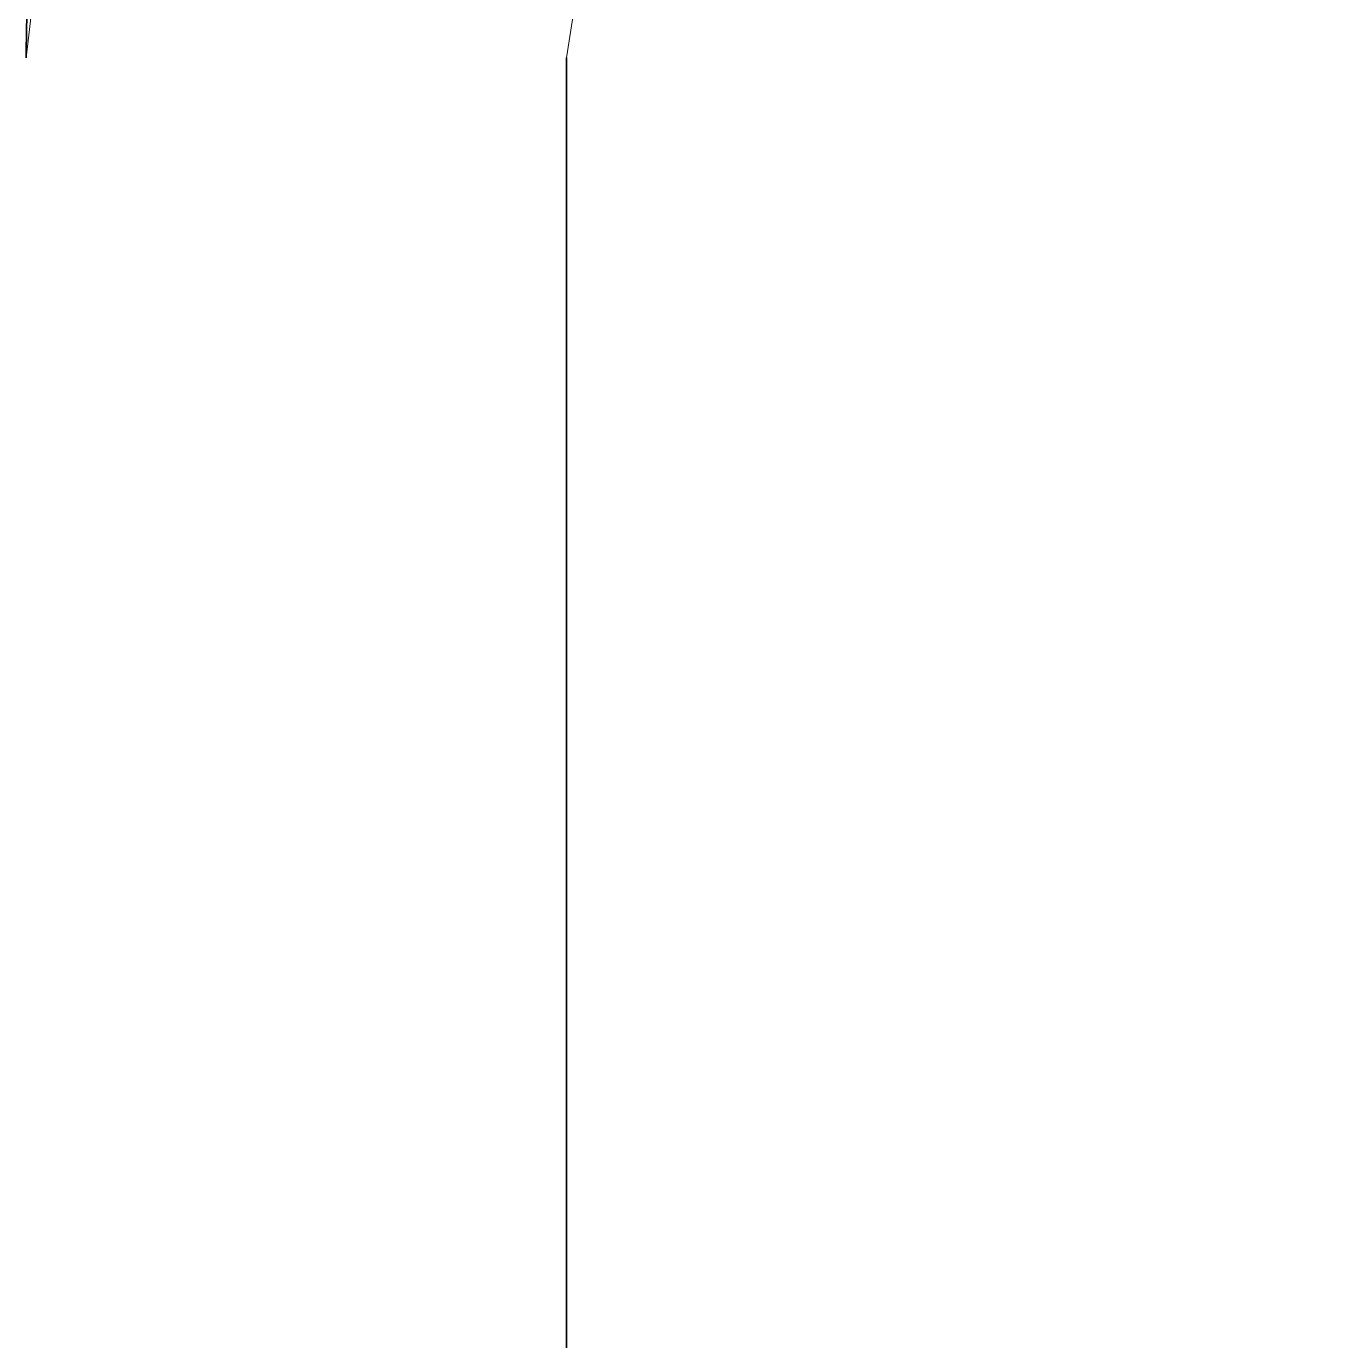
# Model space of a CAD drawing. Extents: x -442114 to -441356, y 420528 to 426243.
# Drawn here: x -441706.1 to -441700.1, y 423956.18 to 423962.26 of the extents above; entities that cross this region are included whole.
import ezdxf

# ---------------------------------------------------------------- set-up
doc = ezdxf.new("R2010")
doc.units = 0
doc.linetypes.add('DASHED2', pattern=[9.525, 6.35, -3.175])
doc.layers.add('GIZLI', color=8, linetype='DASHED2', lineweight=18)
doc.layers.add('GORUNEN', color=7, linetype='Continuous', lineweight=35)

# ---------------------------------------------------------------- blocks, each defined once
blk = doc.blocks.new('DEDEDED')
at = {"layer": 'GORUNEN', "color": 3}
blk.add_lwpolyline([(-441706.1677, 420546.4512), (-441706.166, 420546.5978), (-441706.1469, 420546.9512)], dxfattribs=at)

msp = doc.modelspace()

# ---------------------------------------------------------------- linework, layer by layer
at = {"layer": 'GIZLI', "color": 3}
for points in [[(-441700.0992, 423968.1161), (-441701.4343, 423967.9657), (-441702.7025, 423967.5219), (-441703.8402, 423966.8071), (-441704.7902, 423965.8571), (-441705.505, 423964.7194), (-441705.9488, 423963.4513), (-441706.0992, 423962.1161)], [(-441700.0992, 423965.6161), (-441701.1808, 423965.4448), (-441702.1565, 423964.9477), (-441702.9308, 423964.1734), (-441703.4279, 423963.1977), (-441703.5992, 423962.1161)], [(-441703.5992, 423962.1161), (-441703.5992, 423939.6161)]]:
    msp.add_lwpolyline(points, dxfattribs=at)
at = {"layer": 'GORUNEN', "color": 3}
msp.add_lwpolyline([(-441703.5992, 423962.1161), (-441703.5992, 423939.6161)], dxfattribs=at)

# ---------------------------------------------------------------- block references
msp.add_blockref('DEDEDED', (0.0685, 3415.6649))

doc.saveas('drawing.dxf')
